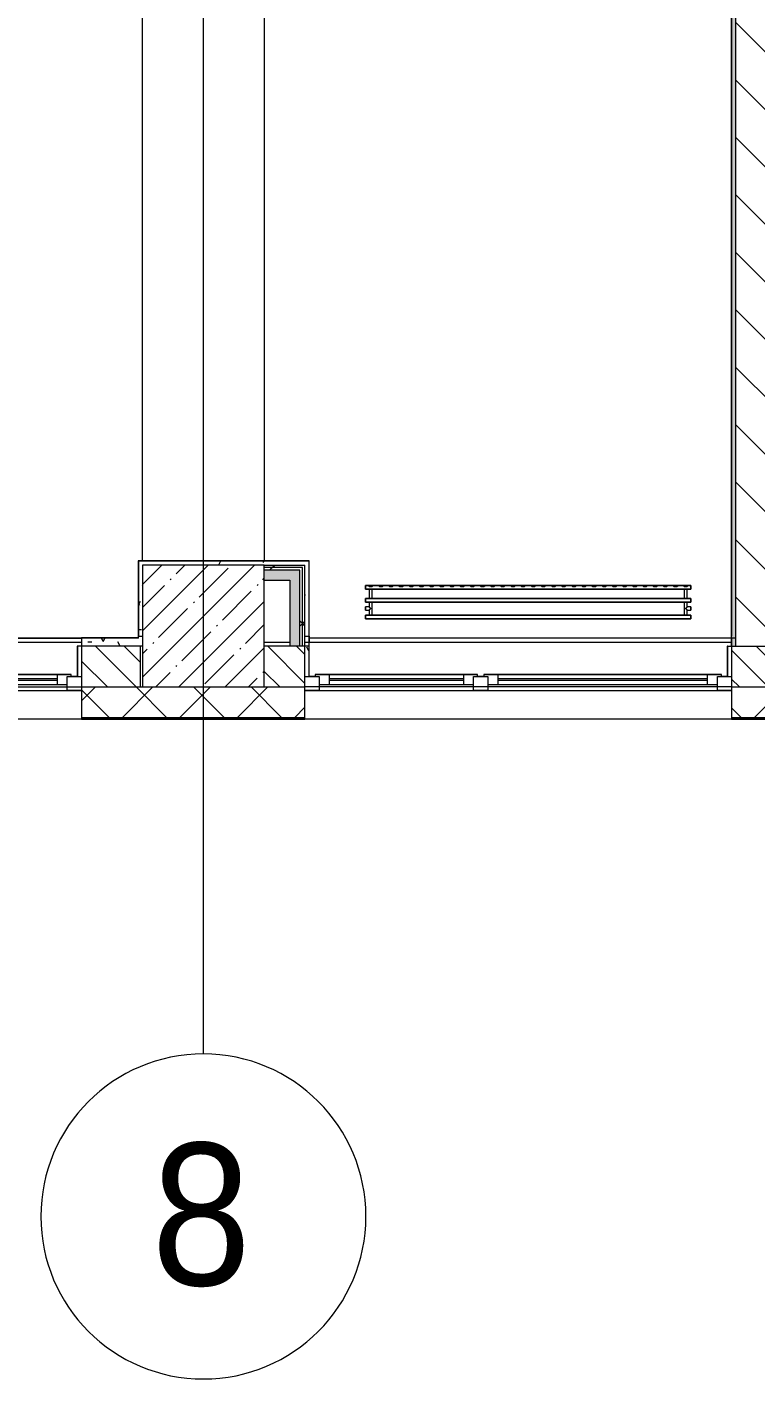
# Model space of a CAD drawing. Header units: millimetres. Extents: x -1113 to 415037, y -3642 to 354837.
# Drawn here: x 170114 to 173702, y -3506 to 3148 of the extents above; entities that cross this region are included whole.
import ezdxf

# ---------------------------------------------------------------- set-up
doc = ezdxf.new("R2010")
doc.units = ezdxf.units.MM
for name, color, linetype, lineweight in [('A-FLOR', 7, 'Continuous', 9), ('A-GLAZ', 7, 'Continuous', 9), ('A-GLAZ-1', 7, 'Continuous', 5), ('A-WALL', 7, 'Continuous', 5), ('I-WALL', 7, 'Continuous', 5), ('S-COLS', 7, 'Continuous', 9), ('S-COLS-1', 7, 'Continuous', 5), ('Оси', 7, 'Continuous', 9), ('Оси-1', 7, 'Continuous', 20)]:
    doc.layers.add(name, color=color, linetype=linetype, lineweight=lineweight)
for name, color, linetype, lineweight, true_color in [('A-WALL-1', 9, 'Continuous', 5, 0x808080), ('A-WALL-FNSH-1', 9, 'Continuous', 5, 0x808080), ('M-EQPM-1', 7, 'Continuous', 9, 0xb2b2b2)]:
    doc.layers.add(name, color=color, linetype=linetype, lineweight=lineweight, true_color=true_color)
doc.styles.add('Arial', font='arial.ttf', dxfattribs={"width": 0.9, "height": 700})
pattern_1 = [(135, (148772.12, -1e-08), (-70.71068, -70.71068), [])]
pattern_2 = [(0, (148772.123, -1e-08), (243.84, 60.96), [20.117, -162.763, 20.117, -162.763, -975.36]), (0, (148772.123, -1e-08), (243.84, 60.96), [-365.76, 20.117, -345.643, 20.117, -162.763, -426.72]), (0, (148772.123, -1e-08), (243.84, 60.96), [-914.4, 20.117, -101.803, 20.117, -284.683]), (120, (148863.563, 30.48), (-174.71291, 180.69163), [20.117, -162.763, 20.117, -162.763, -975.36]), (120, (148863.563, 30.48), (-174.71291, 180.69163), [-365.76, 20.117, -345.643, 20.117, -162.763, -426.72]), (120, (148863.563, 30.48), (-174.71291, 180.69163), [-914.4, 20.117, -101.803, 20.117, -284.683]), (240, (148894.043, 152.4), (-69.12709, -241.65163), [20.117, -162.763, 20.117, -162.763, -975.36]), (240, (148894.043, 152.4), (-69.12709, -241.65163), [-365.76, 20.117, -345.643, 20.117, -162.763, -426.72]), (240, (148894.043, 152.4), (-69.12709, -241.65163), [-914.4, 20.117, -101.803, 20.117, -284.683])]
pattern_3 = [(45, (148772.12, -1e-08), (-212.132, 212.132), []), (135, (148772.12, -1e-08), (-212.132, -212.132), [])]

# ---------------------------------------------------------------- blocks, each defined once
blk = doc.blocks.new('120_Окно_СКБ_2Ст - 120_Окно_СКБ_2Ст 2800х2500_створка_-22445922-Объем проектирования 2 этажа')
at = {"layer": 'A-GLAZ'}
for p, q in [((-1400, -127), (-1400, -57)), ((-1400, -57), (-1330, -57)), ((-1330, -57), (-1330, -127)), ((500, -127), (500, -57)), ((500, -57), (570, -57)), ((570, -57), (570, -127)), ((1330, -127), (1330, -57)), ((1330, -57), (1400, -57)), ((1400, -57), (1400, -127)), ((-1330, -127), (-1400, -127)), ((-1330, -127), (-1350, -127)), ((-1350, -127), (-1350, -137)), ((500, -87), (-1330, -87)), ((-1330, -87), (-1330, -127)), ((-1280, -137), (-1280, -87)), ((450, -137), (450, -87)), ((500, -127), (500, -87)), ((570, -127), (500, -127)), ((520, -127), (500, -127)), ((520, -137), (520, -127)), ((570, -127), (550, -127)), ((550, -127), (550, -137)), ((1330, -87), (570, -87)), ((570, -87), (570, -127)), ((620, -137), (620, -87)), ((1280, -137), (1280, -87)), ((1330, -127), (1330, -87)), ((1400, -127), (1330, -127)), ((1350, -127), (1330, -127)), ((1350, -137), (1350, -127)), ((-1350, -137), (520, -137)), ((520, -137), (-1350, -137)), ((550, -137), (1350, -137)), ((1350, -137), (550, -137))]:
    blk.add_line(p, q, dxfattribs=at)
at = {"layer": 'A-GLAZ-1'}
for p, q in [((1400, -57), (-1400, -57)), ((-1380, -127), (-1350, -127)), ((-1280, -107), (450, -107)), ((450, -117), (-1280, -117)), ((520, -127), (550, -127)), ((620, -107), (1280, -107)), ((1280, -117), (620, -117)), ((1350, -127), (1380, -127))]:
    blk.add_line(p, q, dxfattribs=at)
blk = doc.blocks.new('120_Окно_СКБ_2Ст - 120_Окно_СКБ_2Ст 2100х2400 _мал створка справа_-22446225-Объем проектирования 2 этажа')
at = {"layer": 'A-GLAZ'}
for p, q in [((-1050, -127), (-1050, -57)), ((-1050, -57), (-980, -57)), ((-980, -57), (-980, -127)), ((150, -127), (150, -57)), ((150, -57), (220, -57)), ((220, -57), (220, -127)), ((980, -127), (980, -57)), ((980, -57), (1050, -57)), ((1050, -57), (1050, -127)), ((-980, -127), (-1050, -127)), ((-980, -127), (-1000, -127)), ((-1000, -127), (-1000, -137)), ((150, -87), (-980, -87)), ((-980, -87), (-980, -127)), ((-930, -137), (-930, -87)), ((100, -137), (100, -87)), ((150, -127), (150, -87)), ((220, -127), (150, -127)), ((170, -127), (150, -127)), ((170, -137), (170, -127)), ((220, -127), (200, -127)), ((200, -127), (200, -137)), ((980, -87), (220, -87)), ((220, -87), (220, -127)), ((270, -137), (270, -87)), ((930, -137), (930, -87)), ((980, -127), (980, -87)), ((1050, -127), (980, -127)), ((1000, -127), (980, -127)), ((1000, -137), (1000, -127)), ((-1000, -137), (170, -137)), ((170, -137), (-1000, -137)), ((200, -137), (1000, -137)), ((1000, -137), (200, -137))]:
    blk.add_line(p, q, dxfattribs=at)
at = {"layer": 'A-GLAZ-1'}
for p, q in [((1050, -57), (-1050, -57)), ((-1030, -127), (-1000, -127)), ((-930, -107), (100, -107)), ((100, -117), (-930, -117)), ((170, -127), (200, -127)), ((270, -107), (930, -107)), ((930, -117), (270, -117)), ((1000, -127), (1030, -127))]:
    blk.add_line(p, q, dxfattribs=at)
blk = doc.blocks.new('BSC_Колонна _Прямоугольная - 600х600-V409-Объем проектирования 2 этажа')
at = {"layer": 'S-COLS-1'}
h = blk.add_hatch(dxfattribs=at)
h.set_pattern_fill('FP_156', color=256, style=0, pattern_type=2)
h.set_pattern_definition([(45, (-22210, -200), (-114.0493, 114.0493), []), (45, (-22095.95, -200), (-114.0493, 114.0493), [201.613, -40.323, 6.706, -33.617])])
h.paths.add_polyline_path([(300, -300), (300, 300), (-300, 300), (-300, -300)])
for p, q in [((300, 300), (-300, 300)), ((-300, 300), (-300, -300)), ((300, -300), (300, 300)), ((-300, -300), (300, -300))]:
    blk.add_line(p, q, dxfattribs=at)
blk = doc.blocks.new('radiator_prado_classic_z_tip_30_po exemplyaru - Classic Z Тип 30-500-V448-Объем проектирования 2 этажа')
at = {"layer": 'M-EQPM-1'}
for p, q in [((0, -64), (0, -82)), ((0, -64), (1600, -64)), ((1600, -64), (0, -64)), ((0, -82), (0, -64)), ((1600, -82), (1600, -64)), ((1600, -64), (1600, -82)), ((0, -82), (1600, -82)), ((18.5, -82), (0, -82)), ((17.5, -106.5), (0, -106.5)), ((17.5, -106.5), (0, -106.5)), ((0, -121.5), (0, -106.5)), ((0, -106.5), (0, -107.5)), ((0, -107.5), (0, -120.5)), ((0, -107.5), (0, -108.7)), ((0, -108.7), (0, -107.5)), ((0, -107.5), (0, -107.5)), ((0, -108.7), (0, -110.3)), ((0, -110.3), (0, -108.7)), ((0, -110.3), (0, -114)), ((0, -112.1), (0, -110.3)), ((0, -114), (0, -112.1)), ((0, -114), (0, -117.8)), ((0, -115.9), (0, -114)), ((0, -117.8), (0, -115.9)), ((0, -117.8), (0, -119.3)), ((0, -120.5), (0, -117.8)), ((0, -119.3), (0, -120.5)), ((0, -120.5), (0, -121.5)), ((0, -120.5), (0, -120.5)), ((0, -121.5), (17.5, -121.5)), ((0, -121.5), (17.5, -121.5)), ((17.5, -82), (17.5, -106.5)), ((17.5, -82), (17.5, -106.5)), ((17.5, -82), (18.5, -82)), ((18.5, -82), (17.5, -82)), ((17.5, -82), (18.5, -82)), ((23.1, -82), (17.5, -82)), ((17.5, -121.5), (17.5, -146)), ((17.5, -121.5), (17.5, -146)), ((18.5, -82), (32.2, -82)), ((32.2, -82), (18.5, -82)), ((18.5, -82), (32.2, -82)), ((26.9, -82), (23.1, -82)), ((28.8, -82), (26.9, -82)), ((30.3, -82), (28.8, -82)), ((32.2, -82), (30.3, -82)), ((32.2, -82), (32.5, -82)), ((32.5, -82), (32.2, -82)), ((32.2, -82), (32.5, -82)), ((32.5, -82), (32.2, -82)), ((1567.8, -82), (32.2, -82)), ((32.5, -146), (32.5, -82)), ((32.5, -146), (32.5, -82)), ((1567.5, -82), (1567.5, -146)), ((1567.5, -82), (1567.5, -146)), ((1567.5, -82), (1567.8, -82)), ((1567.8, -82), (1567.5, -82)), ((1567.5, -82), (1567.8, -82)), ((1567.8, -82), (1567.5, -82)), ((1567.8, -82), (1581.5, -82)), ((1582.5, -82), (1567.8, -82)), ((1567.8, -82), (1581.5, -82)), ((1581.5, -82), (1567.8, -82)), ((1581.5, -82), (1582.5, -82)), ((1581.5, -82), (1582.2, -82)), ((1582.2, -82), (1581.5, -82)), ((1600, -82), (1581.5, -82)), ((1582.2, -82), (1582.5, -82)), ((1582.5, -82), (1582.2, -82)), ((1582.5, -106.5), (1582.5, -82)), ((1582.5, -106.5), (1582.5, -82)), ((1600, -106.5), (1582.5, -106.5)), ((1600, -106.5), (1582.5, -106.5)), ((1582.5, -146), (1582.5, -121.5)), ((1582.5, -121.5), (1600, -121.5)), ((1582.5, -146), (1582.5, -121.5)), ((1582.5, -121.5), (1600, -121.5)), ((1600, -107.5), (1600, -106.5)), ((1600, -106.5), (1600, -121.5)), ((1600, -107.5), (1600, -106.5)), ((1600, -106.5), (1600, -107.5)), ((1600, -120.5), (1600, -107.5)), ((1600, -120.5), (1600, -107.5)), ((1600, -107.5), (1600, -108.7)), ((1600, -108.7), (1600, -110.3)), ((1600, -110.3), (1600, -112.1)), ((1600, -112.1), (1600, -114)), ((1600, -114), (1600, -115.9)), ((1600, -115.9), (1600, -117.8)), ((1600, -117.8), (1600, -119.3)), ((1600, -119.3), (1600, -120.5)), ((1600, -121.5), (1600, -120.5)), ((1600, -121.5), (1600, -120.5)), ((1600, -120.5), (1600, -121.5)), ((0, -146), (0, -164)), ((1600, -146), (0, -146)), ((0, -146), (18.5, -146)), ((0, -164), (0, -146)), ((0, -164), (1600, -164)), ((17.8, -164), (0, -164)), ((18.5, -146), (17.5, -146)), ((17.5, -146), (17.8, -146)), ((18.5, -146), (17.5, -146)), ((17.5, -146), (18.5, -146)), ((17.5, -164), (17.5, -210)), ((17.5, -164), (17.5, -210)), ((17.5, -164), (17.8, -164)), ((17.8, -164), (17.5, -164)), ((17.5, -164), (17.8, -164)), ((26.9, -164), (17.5, -164)), ((17.8, -146), (18.5, -146)), ((17.8, -164), (32.2, -164)), ((32.2, -164), (17.8, -164)), ((17.8, -164), (32.2, -164)), ((32.2, -146), (18.5, -146)), ((18.5, -146), (32.2, -146)), ((32.2, -146), (18.5, -146)), ((18.5, -146), (32.5, -146)), ((32.5, -164), (26.9, -164)), ((32.5, -146), (32.2, -146)), ((32.2, -146), (32.5, -146)), ((32.5, -146), (32.2, -146)), ((32.2, -146), (1567.8, -146)), ((32.2, -164), (32.5, -164)), ((32.5, -164), (32.2, -164)), ((32.2, -164), (32.5, -164)), ((1567.8, -164), (32.2, -164)), ((32.5, -210), (32.5, -164)), ((32.5, -210), (32.5, -164)), ((1567.8, -146), (1567.5, -146)), ((1567.5, -146), (1580.3, -146)), ((1567.8, -146), (1567.5, -146)), ((1567.5, -146), (1567.8, -146)), ((1567.5, -164), (1567.5, -210)), ((1567.5, -164), (1567.5, -210)), ((1567.5, -164), (1567.8, -164)), ((1567.8, -164), (1567.5, -164)), ((1567.5, -164), (1567.8, -164)), ((1567.8, -164), (1567.5, -164)), ((1581.5, -146), (1567.8, -146)), ((1581.5, -146), (1567.8, -146)), ((1567.8, -146), (1581.5, -146)), ((1567.8, -164), (1582.2, -164)), ((1582.2, -164), (1567.8, -164)), ((1567.8, -164), (1582.2, -164)), ((1582.2, -164), (1567.8, -164)), ((1580.3, -146), (1582.5, -146)), ((1582.5, -146), (1581.5, -146)), ((1582.5, -146), (1581.5, -146)), ((1581.5, -146), (1582.2, -146)), ((1581.5, -146), (1600, -146)), ((1582.2, -146), (1582.5, -146)), ((1582.2, -164), (1582.5, -164)), ((1582.5, -164), (1582.2, -164)), ((1582.2, -164), (1582.5, -164)), ((1582.5, -164), (1582.2, -164)), ((1600, -164), (1582.2, -164)), ((1582.5, -210), (1582.5, -164)), ((1582.5, -210), (1582.5, -164)), ((1600, -164), (1600, -146)), ((1600, -146), (1600, -164)), ((1600, -210), (0, -210)), ((0, -210), (0, -228)), ((0, -228), (0, -210)), ((0, -210), (17.8, -210)), ((0, -228), (1600, -228)), ((12.5, -228), (0, -228)), ((17.5, -223), (12.5, -228)), ((17.5, -223), (12.5, -228)), ((37.5, -228), (12.5, -228)), ((37.5, -228), (12.5, -228)), ((12.5, -228), (37.5, -228)), ((17.8, -210), (17.5, -210)), ((17.5, -210), (17.8, -210)), ((28.8, -210), (17.5, -210)), ((17.5, -210), (17.8, -210)), ((17.5, -223), (32.5, -223)), ((32.5, -223), (17.5, -223)), ((32.2, -210), (17.8, -210)), ((17.8, -210), (18.5, -210)), ((17.8, -210), (32.2, -210)), ((18.5, -210), (19.7, -210)), ((19.7, -210), (21.2, -210)), ((21.2, -210), (23.1, -210)), ((23.1, -210), (25, -210)), ((25, -210), (26.9, -210)), ((26.9, -210), (32.2, -210)), ((32.5, -210), (28.8, -210)), ((32.5, -210), (32.2, -210)), ((32.2, -210), (32.5, -210)), ((32.2, -210), (32.5, -210)), ((32.2, -210), (1567.8, -210)), ((37.5, -228), (32.5, -223)), ((32.5, -223), (37.5, -228)), ((62.5, -228), (37.5, -228)), ((67.5, -223), (62.5, -228)), ((67.5, -223), (62.5, -228)), ((87.5, -228), (62.5, -228)), ((87.5, -228), (62.5, -228)), ((62.5, -228), (87.5, -228)), ((67.5, -223), (82.5, -223)), ((82.5, -223), (67.5, -223)), ((87.5, -228), (82.5, -223)), ((82.5, -223), (87.5, -228)), ((112.5, -228), (87.5, -228)), ((117.5, -223), (112.5, -228)), ((117.5, -223), (112.5, -228)), ((137.5, -228), (112.5, -228)), ((137.5, -228), (112.5, -228)), ((112.5, -228), (137.5, -228)), ((117.5, -223), (132.5, -223)), ((132.5, -223), (117.5, -223)), ((137.5, -228), (132.5, -223)), ((132.5, -223), (137.5, -228)), ((162.5, -228), (137.5, -228)), ((167.5, -223), (162.5, -228)), ((167.5, -223), (162.5, -228)), ((187.5, -228), (162.5, -228)), ((187.5, -228), (162.5, -228)), ((162.5, -228), (187.5, -228)), ((167.5, -223), (182.5, -223)), ((182.5, -223), (167.5, -223)), ((187.5, -228), (182.5, -223)), ((182.5, -223), (187.5, -228)), ((212.5, -228), (187.5, -228)), ((217.5, -223), (212.5, -228)), ((217.5, -223), (212.5, -228)), ((237.5, -228), (212.5, -228)), ((237.5, -228), (212.5, -228)), ((212.5, -228), (237.5, -228)), ((217.5, -223), (232.5, -223)), ((232.5, -223), (217.5, -223)), ((237.5, -228), (232.5, -223)), ((232.5, -223), (237.5, -228)), ((262.5, -228), (237.5, -228)), ((267.5, -223), (262.5, -228)), ((267.5, -223), (262.5, -228)), ((287.5, -228), (262.5, -228)), ((287.5, -228), (262.5, -228)), ((262.5, -228), (287.5, -228)), ((267.5, -223), (282.5, -223)), ((282.5, -223), (267.5, -223)), ((287.5, -228), (282.5, -223)), ((282.5, -223), (287.5, -228)), ((312.5, -228), (287.5, -228)), ((317.5, -223), (312.5, -228)), ((317.5, -223), (312.5, -228)), ((337.5, -228), (312.5, -228)), ((337.5, -228), (312.5, -228)), ((312.5, -228), (337.5, -228)), ((317.5, -223), (332.5, -223)), ((332.5, -223), (317.5, -223)), ((337.5, -228), (332.5, -223)), ((332.5, -223), (337.5, -228)), ((362.5, -228), (337.5, -228)), ((367.5, -223), (362.5, -228)), ((367.5, -223), (362.5, -228)), ((387.5, -228), (362.5, -228)), ((387.5, -228), (362.5, -228)), ((362.5, -228), (387.5, -228)), ((367.5, -223), (382.5, -223)), ((382.5, -223), (367.5, -223)), ((387.5, -228), (382.5, -223)), ((382.5, -223), (387.5, -228)), ((412.5, -228), (387.5, -228)), ((417.5, -223), (412.5, -228)), ((417.5, -223), (412.5, -228)), ((437.5, -228), (412.5, -228)), ((437.5, -228), (412.5, -228)), ((412.5, -228), (437.5, -228)), ((417.5, -223), (432.5, -223)), ((432.5, -223), (417.5, -223)), ((437.5, -228), (432.5, -223)), ((432.5, -223), (437.5, -228)), ((462.5, -228), (437.5, -228)), ((467.5, -223), (462.5, -228)), ((467.5, -223), (462.5, -228)), ((487.5, -228), (462.5, -228)), ((487.5, -228), (462.5, -228)), ((462.5, -228), (487.5, -228)), ((467.5, -223), (482.5, -223)), ((482.5, -223), (467.5, -223)), ((487.5, -228), (482.5, -223)), ((482.5, -223), (487.5, -228)), ((512.5, -228), (487.5, -228)), ((517.5, -223), (512.5, -228)), ((517.5, -223), (512.5, -228)), ((537.5, -228), (512.5, -228)), ((537.5, -228), (512.5, -228)), ((512.5, -228), (537.5, -228)), ((517.5, -223), (532.5, -223)), ((532.5, -223), (517.5, -223)), ((537.5, -228), (532.5, -223)), ((532.5, -223), (537.5, -228)), ((562.5, -228), (537.5, -228)), ((567.5, -223), (562.5, -228)), ((567.5, -223), (562.5, -228)), ((587.5, -228), (562.5, -228)), ((587.5, -228), (562.5, -228)), ((562.5, -228), (587.5, -228)), ((567.5, -223), (582.5, -223)), ((582.5, -223), (567.5, -223)), ((587.5, -228), (582.5, -223)), ((582.5, -223), (587.5, -228)), ((612.5, -228), (587.5, -228)), ((617.5, -223), (612.5, -228)), ((617.5, -223), (612.5, -228)), ((637.5, -228), (612.5, -228)), ((637.5, -228), (612.5, -228)), ((612.5, -228), (637.5, -228)), ((617.5, -223), (632.5, -223)), ((632.5, -223), (617.5, -223)), ((637.5, -228), (632.5, -223)), ((632.5, -223), (637.5, -228)), ((662.5, -228), (637.5, -228)), ((667.5, -223), (662.5, -228)), ((667.5, -223), (662.5, -228)), ((687.5, -228), (662.5, -228)), ((687.5, -228), (662.5, -228)), ((662.5, -228), (687.5, -228)), ((667.5, -223), (682.5, -223)), ((682.5, -223), (667.5, -223)), ((687.5, -228), (682.5, -223)), ((682.5, -223), (687.5, -228)), ((712.5, -228), (687.5, -228)), ((717.5, -223), (712.5, -228)), ((717.5, -223), (712.5, -228)), ((737.5, -228), (712.5, -228)), ((737.5, -228), (712.5, -228)), ((712.5, -228), (737.5, -228)), ((717.5, -223), (732.5, -223)), ((732.5, -223), (717.5, -223)), ((737.5, -228), (732.5, -223)), ((732.5, -223), (737.5, -228)), ((762.5, -228), (737.5, -228)), ((767.5, -223), (762.5, -228)), ((767.5, -223), (762.5, -228)), ((787.5, -228), (762.5, -228)), ((787.5, -228), (762.5, -228)), ((762.5, -228), (787.5, -228)), ((767.5, -223), (782.5, -223)), ((782.5, -223), (767.5, -223)), ((787.5, -228), (782.5, -223)), ((782.5, -223), (787.5, -228)), ((812.5, -228), (787.5, -228)), ((817.5, -223), (812.5, -228)), ((817.5, -223), (812.5, -228)), ((837.5, -228), (812.5, -228)), ((837.5, -228), (812.5, -228)), ((812.5, -228), (837.5, -228)), ((817.5, -223), (832.5, -223)), ((832.5, -223), (817.5, -223)), ((837.5, -228), (832.5, -223)), ((832.5, -223), (837.5, -228)), ((862.5, -228), (837.5, -228)), ((867.5, -223), (862.5, -228)), ((867.5, -223), (862.5, -228)), ((887.5, -228), (862.5, -228)), ((887.5, -228), (862.5, -228)), ((862.5, -228), (887.5, -228)), ((867.5, -223), (882.5, -223)), ((882.5, -223), (867.5, -223)), ((887.5, -228), (882.5, -223)), ((882.5, -223), (887.5, -228)), ((912.5, -228), (887.5, -228)), ((917.5, -223), (912.5, -228)), ((917.5, -223), (912.5, -228)), ((937.5, -228), (912.5, -228)), ((937.5, -228), (912.5, -228)), ((912.5, -228), (937.5, -228)), ((917.5, -223), (932.5, -223)), ((932.5, -223), (917.5, -223)), ((937.5, -228), (932.5, -223)), ((932.5, -223), (937.5, -228)), ((962.5, -228), (937.5, -228)), ((967.5, -223), (962.5, -228)), ((967.5, -223), (962.5, -228)), ((987.5, -228), (962.5, -228)), ((987.5, -228), (962.5, -228)), ((962.5, -228), (987.5, -228)), ((967.5, -223), (982.5, -223)), ((982.5, -223), (967.5, -223)), ((987.5, -228), (982.5, -223)), ((982.5, -223), (987.5, -228)), ((1012.5, -228), (987.5, -228)), ((1017.5, -223), (1012.5, -228)), ((1017.5, -223), (1012.5, -228)), ((1037.5, -228), (1012.5, -228)), ((1037.5, -228), (1012.5, -228)), ((1012.5, -228), (1037.5, -228)), ((1017.5, -223), (1032.5, -223)), ((1032.5, -223), (1017.5, -223)), ((1037.5, -228), (1032.5, -223)), ((1032.5, -223), (1037.5, -228)), ((1062.5, -228), (1037.5, -228)), ((1067.5, -223), (1062.5, -228)), ((1067.5, -223), (1062.5, -228)), ((1087.5, -228), (1062.5, -228)), ((1087.5, -228), (1062.5, -228)), ((1062.5, -228), (1087.5, -228)), ((1067.5, -223), (1082.5, -223)), ((1082.5, -223), (1067.5, -223)), ((1087.5, -228), (1082.5, -223)), ((1082.5, -223), (1087.5, -228)), ((1112.5, -228), (1087.5, -228)), ((1117.5, -223), (1112.5, -228)), ((1117.5, -223), (1112.5, -228)), ((1137.5, -228), (1112.5, -228)), ((1137.5, -228), (1112.5, -228)), ((1112.5, -228), (1137.5, -228)), ((1117.5, -223), (1132.5, -223)), ((1132.5, -223), (1117.5, -223)), ((1137.5, -228), (1132.5, -223)), ((1132.5, -223), (1137.5, -228)), ((1162.5, -228), (1137.5, -228)), ((1167.5, -223), (1162.5, -228)), ((1167.5, -223), (1162.5, -228)), ((1187.5, -228), (1162.5, -228)), ((1187.5, -228), (1162.5, -228)), ((1162.5, -228), (1187.5, -228)), ((1167.5, -223), (1182.5, -223)), ((1182.5, -223), (1167.5, -223)), ((1187.5, -228), (1182.5, -223)), ((1182.5, -223), (1187.5, -228)), ((1212.5, -228), (1187.5, -228)), ((1217.5, -223), (1212.5, -228)), ((1217.5, -223), (1212.5, -228)), ((1237.5, -228), (1212.5, -228)), ((1237.5, -228), (1212.5, -228)), ((1212.5, -228), (1237.5, -228)), ((1217.5, -223), (1232.5, -223)), ((1232.5, -223), (1217.5, -223)), ((1237.5, -228), (1232.5, -223)), ((1232.5, -223), (1237.5, -228)), ((1262.5, -228), (1237.5, -228)), ((1267.5, -223), (1262.5, -228)), ((1267.5, -223), (1262.5, -228)), ((1287.5, -228), (1262.5, -228)), ((1287.5, -228), (1262.5, -228)), ((1262.5, -228), (1287.5, -228)), ((1267.5, -223), (1282.5, -223)), ((1282.5, -223), (1267.5, -223)), ((1287.5, -228), (1282.5, -223)), ((1282.5, -223), (1287.5, -228)), ((1312.5, -228), (1287.5, -228)), ((1317.5, -223), (1312.5, -228)), ((1317.5, -223), (1312.5, -228)), ((1337.5, -228), (1312.5, -228)), ((1337.5, -228), (1312.5, -228)), ((1312.5, -228), (1337.5, -228)), ((1317.5, -223), (1332.5, -223)), ((1332.5, -223), (1317.5, -223)), ((1337.5, -228), (1332.5, -223)), ((1332.5, -223), (1337.5, -228)), ((1362.5, -228), (1337.5, -228)), ((1367.5, -223), (1362.5, -228)), ((1367.5, -223), (1362.5, -228)), ((1387.5, -228), (1362.5, -228)), ((1387.5, -228), (1362.5, -228)), ((1362.5, -228), (1387.5, -228)), ((1367.5, -223), (1382.5, -223)), ((1382.5, -223), (1367.5, -223)), ((1387.5, -228), (1382.5, -223)), ((1382.5, -223), (1387.5, -228)), ((1412.5, -228), (1387.5, -228)), ((1417.5, -223), (1412.5, -228)), ((1417.5, -223), (1412.5, -228)), ((1437.5, -228), (1412.5, -228)), ((1437.5, -228), (1412.5, -228)), ((1412.5, -228), (1437.5, -228)), ((1417.5, -223), (1432.5, -223)), ((1432.5, -223), (1417.5, -223)), ((1437.5, -228), (1432.5, -223)), ((1432.5, -223), (1437.5, -228)), ((1462.5, -228), (1437.5, -228)), ((1467.5, -223), (1462.5, -228)), ((1467.5, -223), (1462.5, -228)), ((1487.5, -228), (1462.5, -228)), ((1487.5, -228), (1462.5, -228)), ((1462.5, -228), (1487.5, -228)), ((1467.5, -223), (1482.5, -223)), ((1482.5, -223), (1467.5, -223)), ((1487.5, -228), (1482.5, -223)), ((1482.5, -223), (1487.5, -228)), ((1512.5, -228), (1487.5, -228)), ((1517.5, -223), (1512.5, -228)), ((1517.5, -223), (1512.5, -228)), ((1537.5, -228), (1512.5, -228)), ((1537.5, -228), (1512.5, -228)), ((1512.5, -228), (1537.5, -228)), ((1517.5, -223), (1532.5, -223)), ((1532.5, -223), (1517.5, -223)), ((1537.5, -228), (1532.5, -223)), ((1532.5, -223), (1537.5, -228)), ((1562.5, -228), (1537.5, -228)), ((1567.5, -223), (1562.5, -228)), ((1567.5, -223), (1562.5, -228)), ((1587.5, -228), (1562.5, -228)), ((1587.5, -228), (1562.5, -228)), ((1562.5, -228), (1587.5, -228)), ((1569.7, -210), (1567.5, -210)), ((1567.5, -210), (1567.8, -210)), ((1567.8, -210), (1567.5, -210)), ((1567.5, -210), (1567.8, -210)), ((1567.5, -223), (1582.5, -223)), ((1582.5, -223), (1567.5, -223)), ((1567.8, -210), (1582.2, -210)), ((1582.2, -210), (1567.8, -210)), ((1567.8, -210), (1582.2, -210)), ((1573.1, -210), (1569.7, -210)), ((1575, -210), (1573.1, -210)), ((1576.9, -210), (1575, -210)), ((1580.3, -210), (1576.9, -210)), ((1582.5, -210), (1580.3, -210)), ((1582.2, -210), (1582.5, -210)), ((1582.5, -210), (1582.2, -210)), ((1582.2, -210), (1582.5, -210)), ((1582.2, -210), (1600, -210)), ((1587.5, -228), (1582.5, -223)), ((1582.5, -223), (1587.5, -228)), ((1600, -228), (1587.5, -228)), ((1600, -228), (1600, -210)), ((1600, -210), (1600, -228))]:
    blk.add_line(p, q, dxfattribs=at)
for points, knots in [([(18.5, -107.5), (18.4, -107.4), (18.3, -107.3), (18.1, -107.1), (17.9, -106.9), (17.8, -106.8), (17.7, -106.7), (17.5, -106.5), (17.5, -106.5), (17.5, -106.5)], [0.7142857, 0.7142857, 0.7142857, 0.7142857, 0.75, 0.7857143, 0.8214286, 0.8571429, 0.8928571, 0.9285714, 1, 1, 1, 1]), ([(17.5, -106.5), (17.5, -106.5), (17.5, -106.5), (17.7, -106.7), (17.8, -106.8), (17.9, -106.9), (18.1, -107.1), (18.3, -107.3), (18.4, -107.4), (18.5, -107.5)], [0, 0, 0, 0, 0.0714286, 0.1071429, 0.1428571, 0.1785714, 0.2142857, 0.25, 0.2857143, 0.2857143, 0.2857143, 0.2857143]), ([(17.5, -106.5), (17.5, -106.5), (17.5, -106.5), (17.7, -106.7), (17.8, -106.8), (17.9, -106.9), (18.1, -107.1), (18.3, -107.3), (18.4, -107.4), (18.5, -107.5)], [0, 0, 0, 0, 0.0714286, 0.1071429, 0.1428571, 0.1785714, 0.2142857, 0.25, 0.2857143, 0.2857143, 0.2857143, 0.2857143]), ([(25, -114), (24.5, -113.5), (23.6, -112.6), (22.4, -111.4), (21.6, -110.6), (21.1, -110.1), (20.8, -109.8), (20.5, -109.5), (20.2, -109.2), (19.8, -108.9), (19.6, -108.6), (19.3, -108.3), (19, -108), (18.7, -107.7), (18.5, -107.5), (18.3, -107.3), (18.1, -107.1), (17.9, -106.9), (17.8, -106.8), (17.7, -106.7), (17.5, -106.5), (17.5, -106.5), (17.5, -106.5)], [0, 0, 0, 0, 0.142857, 0.285714, 0.357143, 0.392857, 0.428571, 0.464286, 0.5, 0.535714, 0.571429, 0.607143, 0.642857, 0.678571, 0.714286, 0.75, 0.785714, 0.821429, 0.857143, 0.892857, 0.928571, 1, 1, 1, 1]), ([(17.5, -121.5), (17.5, -121.5), (17.5, -121.5), (17.7, -121.3), (17.8, -121.2), (17.9, -121.1), (18.1, -120.9), (18.3, -120.7), (18.5, -120.5), (18.7, -120.3), (19, -120), (19.3, -119.7), (19.6, -119.4), (19.8, -119.1), (20.3, -118.7), (20.7, -118.3), (21.1, -117.9), (21.6, -117.4), (22.4, -116.6), (23.6, -115.4), (24.5, -114.5), (25, -114)], [0, 0, 0, 0, 0.071429, 0.107143, 0.142857, 0.178571, 0.214286, 0.25, 0.285714, 0.321429, 0.357143, 0.392857, 0.428571, 0.464286, 0.5, 0.571429, 0.607143, 0.642857, 0.714286, 0.857143, 1, 1, 1, 1]), ([(17.5, -121.5), (17.5, -121.5), (17.5, -121.5), (17.7, -121.3), (17.8, -121.2), (17.9, -121.1), (18.1, -120.9), (18.3, -120.7), (18.4, -120.6), (18.5, -120.5)], [0, 0, 0, 0, 0.0714286, 0.1071429, 0.1428571, 0.1785714, 0.2142857, 0.25, 0.2857143, 0.2857143, 0.2857143, 0.2857143]), ([(18.5, -120.5), (18.4, -120.6), (18.3, -120.7), (18.1, -120.9), (17.9, -121.1), (17.8, -121.2), (17.7, -121.3), (17.5, -121.5), (17.5, -121.5), (17.5, -121.5)], [0.7142857, 0.7142857, 0.7142857, 0.7142857, 0.75, 0.7857143, 0.8214286, 0.8571429, 0.8928571, 0.9285714, 1, 1, 1, 1]), ([(18.5, -120.5), (18.4, -120.6), (18.3, -120.7), (18.1, -120.9), (17.9, -121.1), (17.8, -121.2), (17.7, -121.3), (17.5, -121.5), (17.5, -121.5), (17.5, -121.5)], [0.7142857, 0.7142857, 0.7142857, 0.7142857, 0.75, 0.7857143, 0.8214286, 0.8571429, 0.8928571, 0.9285714, 1, 1, 1, 1]), ([(22.1, -111.1), (21.9, -110.9), (21.6, -110.6), (21.1, -110.1), (20.8, -109.8), (20.5, -109.5), (20.2, -109.2), (19.9, -108.8), (19.7, -108.7), (19.6, -108.6)], [0.2857143, 0.2857143, 0.2857143, 0.2857143, 0.3571429, 0.3928571, 0.4285714, 0.4642857, 0.5, 0.5357143, 0.5714286, 0.5714286, 0.5714286, 0.5714286]), ([(19.6, -108.6), (19.7, -108.7), (19.9, -108.8), (20.3, -109.3), (20.7, -109.7), (21.1, -110.1), (21.6, -110.6), (21.9, -110.9), (22.1, -111.1)], [0.4285714, 0.4285714, 0.4285714, 0.4285714, 0.4642857, 0.5, 0.5714286, 0.6071429, 0.6428571, 0.7142857, 0.7142857, 0.7142857, 0.7142857]), ([(19.6, -108.6), (19.7, -108.7), (19.8, -108.9), (20.3, -109.3), (20.7, -109.7), (21.1, -110.1), (21.6, -110.6), (21.9, -110.9), (22.1, -111.1)], [0.4285714, 0.4285714, 0.4285714, 0.4285714, 0.4642857, 0.5, 0.5714286, 0.6071429, 0.6428571, 0.7142857, 0.7142857, 0.7142857, 0.7142857]), ([(19.6, -119.4), (19.7, -119.3), (19.9, -119.2), (20.3, -118.7), (20.7, -118.3), (21.1, -117.9), (21.6, -117.4), (21.9, -117.1), (22.1, -116.9)], [0.4285714, 0.4285714, 0.4285714, 0.4285714, 0.4642857, 0.5, 0.5714286, 0.6071429, 0.6428571, 0.7142857, 0.7142857, 0.7142857, 0.7142857]), ([(22.1, -116.9), (21.9, -117.1), (21.6, -117.4), (21.1, -117.9), (20.8, -118.2), (20.5, -118.5), (20.2, -118.8), (19.9, -119.2), (19.7, -119.3), (19.6, -119.4)], [0.2857143, 0.2857143, 0.2857143, 0.2857143, 0.3571429, 0.3928571, 0.4285714, 0.4642857, 0.5, 0.5357143, 0.5714286, 0.5714286, 0.5714286, 0.5714286]), ([(22.1, -116.9), (21.9, -117.1), (21.6, -117.4), (21.1, -117.9), (20.8, -118.2), (20.5, -118.5), (20.2, -118.8), (19.8, -119.1), (19.7, -119.3), (19.6, -119.4)], [0.2857143, 0.2857143, 0.2857143, 0.2857143, 0.3571429, 0.3928571, 0.4285714, 0.4642857, 0.5, 0.5357143, 0.5714286, 0.5714286, 0.5714286, 0.5714286]), ([(1575, -114), (1575.5, -113.5), (1576.4, -112.6), (1577.6, -111.4), (1578.4, -110.6), (1578.9, -110.1), (1579.2, -109.8), (1579.5, -109.5), (1579.8, -109.2), (1580.1, -108.8), (1580.4, -108.6), (1580.7, -108.3), (1581, -108), (1581.3, -107.7), (1581.5, -107.5), (1581.7, -107.3), (1581.9, -107.1), (1582.1, -106.9), (1582.2, -106.8), (1582.3, -106.7), (1582.5, -106.5), (1582.5, -106.5), (1582.5, -106.5)], [0, 0, 0, 0, 0.142857, 0.285714, 0.357143, 0.392857, 0.428571, 0.464286, 0.5, 0.535714, 0.571429, 0.607143, 0.642857, 0.678571, 0.714286, 0.75, 0.785714, 0.821429, 0.857143, 0.892857, 0.928571, 1, 1, 1, 1]), ([(1582.5, -121.5), (1582.5, -121.5), (1582.5, -121.5), (1582.3, -121.3), (1582.2, -121.2), (1582.1, -121.1), (1581.9, -120.9), (1581.7, -120.7), (1581.5, -120.5), (1581.3, -120.3), (1581, -120), (1580.7, -119.7), (1580.4, -119.4), (1580.1, -119.2), (1579.7, -118.7), (1579.3, -118.3), (1578.9, -117.9), (1578.4, -117.4), (1577.6, -116.6), (1576.4, -115.4), (1575.5, -114.5), (1575, -114)], [0, 0, 0, 0, 0.071429, 0.107143, 0.142857, 0.178571, 0.214286, 0.25, 0.285714, 0.321429, 0.357143, 0.392857, 0.428571, 0.464286, 0.5, 0.571429, 0.607143, 0.642857, 0.714286, 0.857143, 1, 1, 1, 1]), ([(1580.4, -108.6), (1580.3, -108.7), (1580.1, -108.8), (1579.7, -109.3), (1579.3, -109.7), (1578.9, -110.1), (1578.4, -110.6), (1578.1, -110.9), (1577.9, -111.1)], [0.4285714, 0.4285714, 0.4285714, 0.4285714, 0.4642857, 0.5, 0.5714286, 0.6071429, 0.6428571, 0.7142857, 0.7142857, 0.7142857, 0.7142857]), ([(1577.9, -111.1), (1578.1, -110.9), (1578.4, -110.6), (1578.9, -110.1), (1579.2, -109.8), (1579.5, -109.5), (1579.8, -109.2), (1580.1, -108.8), (1580.3, -108.7), (1580.4, -108.6)], [0.2857143, 0.2857143, 0.2857143, 0.2857143, 0.3571429, 0.3928571, 0.4285714, 0.4642857, 0.5, 0.5357143, 0.5714286, 0.5714286, 0.5714286, 0.5714286]), ([(1579.2, -109.8), (1579.1, -109.9), (1578.9, -110.1), (1578.4, -110.6), (1578.1, -110.9), (1577.9, -111.1)], [0.5714286, 0.5714286, 0.5714286, 0.5714286, 0.6071429, 0.6428571, 0.7142857, 0.7142857, 0.7142857, 0.7142857]), ([(1577.9, -116.9), (1578.1, -117.1), (1578.4, -117.4), (1578.9, -117.9), (1579.2, -118.2), (1579.5, -118.5), (1579.8, -118.8), (1580.1, -119.2), (1580.3, -119.3), (1580.4, -119.4)], [0.2857143, 0.2857143, 0.2857143, 0.2857143, 0.3571429, 0.3928571, 0.4285714, 0.4642857, 0.5, 0.5357143, 0.5714286, 0.5714286, 0.5714286, 0.5714286]), ([(1577.9, -116.9), (1578.1, -117.1), (1578.4, -117.4), (1578.9, -117.9), (1579.2, -118.2), (1579.5, -118.5), (1579.8, -118.8), (1580.1, -119.2), (1580.3, -119.3), (1580.4, -119.4)], [0.2857143, 0.2857143, 0.2857143, 0.2857143, 0.3571429, 0.3928571, 0.4285714, 0.4642857, 0.5, 0.5357143, 0.5714286, 0.5714286, 0.5714286, 0.5714286]), ([(1580.4, -119.4), (1580.3, -119.3), (1580.1, -119.2), (1579.7, -118.7), (1579.3, -118.3), (1578.9, -117.9), (1578.4, -117.4), (1578.1, -117.1), (1577.9, -116.9)], [0.4285714, 0.4285714, 0.4285714, 0.4285714, 0.4642857, 0.5, 0.5714286, 0.6071429, 0.6428571, 0.7142857, 0.7142857, 0.7142857, 0.7142857]), ([(1580.4, -108.6), (1580.3, -108.7), (1580.1, -108.8), (1579.7, -109.3), (1579.4, -109.6), (1579.2, -109.8)], [0.4285714, 0.4285714, 0.4285714, 0.4285714, 0.4642857, 0.5, 0.5714286, 0.5714286, 0.5714286, 0.5714286]), ([(1582.5, -106.5), (1582.5, -106.5), (1582.5, -106.5), (1582.3, -106.7), (1582.2, -106.8), (1582.1, -106.9), (1581.9, -107.1), (1581.7, -107.3), (1581.6, -107.4), (1581.5, -107.5)], [0, 0, 0, 0, 0.0714286, 0.1071429, 0.1428571, 0.1785714, 0.2142857, 0.25, 0.2857143, 0.2857143, 0.2857143, 0.2857143]), ([(1582.5, -106.5), (1582.5, -106.5), (1582.5, -106.5), (1582.3, -106.7), (1582.2, -106.8), (1582.1, -106.9), (1581.9, -107.1), (1581.7, -107.3), (1581.6, -107.4), (1581.5, -107.5)], [0, 0, 0, 0, 0.0714286, 0.1071429, 0.1428571, 0.1785714, 0.2142857, 0.25, 0.2857143, 0.2857143, 0.2857143, 0.2857143]), ([(1581.5, -107.5), (1581.6, -107.4), (1581.7, -107.3), (1581.9, -107.1), (1582.1, -106.9), (1582.2, -106.8), (1582.3, -106.7), (1582.5, -106.5), (1582.5, -106.5), (1582.5, -106.5)], [0.7142857, 0.7142857, 0.7142857, 0.7142857, 0.75, 0.7857143, 0.8214286, 0.8571429, 0.8928571, 0.9285714, 1, 1, 1, 1]), ([(1581.5, -120.5), (1581.6, -120.6), (1581.7, -120.7), (1581.9, -120.9), (1582.1, -121.1), (1582.2, -121.2), (1582.3, -121.3), (1582.5, -121.5), (1582.5, -121.5), (1582.5, -121.5)], [0.7142857, 0.7142857, 0.7142857, 0.7142857, 0.75, 0.7857143, 0.8214286, 0.8571429, 0.8928571, 0.9285714, 1, 1, 1, 1]), ([(1581.5, -120.5), (1581.6, -120.6), (1581.7, -120.7), (1581.9, -120.9), (1582.1, -121.1), (1582.2, -121.2), (1582.3, -121.3), (1582.5, -121.5), (1582.5, -121.5), (1582.5, -121.5)], [0.7142857, 0.7142857, 0.7142857, 0.7142857, 0.75, 0.7857143, 0.8214286, 0.8571429, 0.8928571, 0.9285714, 1, 1, 1, 1]), ([(1582.5, -121.5), (1582.5, -121.5), (1582.5, -121.5), (1582.3, -121.3), (1582.2, -121.2), (1582.1, -121.1), (1581.9, -120.9), (1581.7, -120.7), (1581.6, -120.6), (1581.5, -120.5)], [0, 0, 0, 0, 0.0714286, 0.1071429, 0.1428571, 0.1785714, 0.2142857, 0.25, 0.2857143, 0.2857143, 0.2857143, 0.2857143])]:
    blk.add_open_spline(points, degree=3, knots=knots, dxfattribs=at)
for points in [[(19.6, -108.6), (19.5, -108.5), (19.3, -108.3), (19, -108), (18.7, -107.7), (18.6, -107.6), (18.5, -107.5)], [(18.5, -107.5), (18.6, -107.6), (18.7, -107.7), (19, -108), (19.3, -108.3), (19.5, -108.5), (19.6, -108.6)], [(18.5, -107.5), (18.6, -107.6), (18.7, -107.7), (19, -108), (19.3, -108.3), (19.5, -108.5), (19.6, -108.6)], [(18.5, -120.5), (18.6, -120.4), (18.7, -120.3), (19, -120), (19.3, -119.7), (19.5, -119.5), (19.6, -119.4)], [(19.6, -119.4), (19.5, -119.5), (19.3, -119.7), (19, -120), (18.7, -120.3), (18.6, -120.4), (18.5, -120.5)], [(19.6, -119.4), (19.5, -119.5), (19.3, -119.7), (19, -120), (18.7, -120.3), (18.6, -120.4), (18.5, -120.5)], [(25, -114), (24.5, -113.5), (23.6, -112.6), (22.6, -111.6), (22.1, -111.1)], [(22.1, -111.1), (22.6, -111.6), (23.6, -112.6), (24.5, -113.5), (25, -114)], [(22.1, -111.1), (22.6, -111.6), (23.6, -112.6), (24.5, -113.5), (25, -114)], [(22.1, -116.9), (22.6, -116.4), (23.6, -115.4), (24.5, -114.5), (25, -114)], [(25, -114), (24.5, -114.5), (23.6, -115.4), (22.6, -116.4), (22.1, -116.9)], [(25, -114), (24.5, -114.5), (23.6, -115.4), (22.6, -116.4), (22.1, -116.9)], [(1577.9, -111.1), (1577.4, -111.6), (1576.4, -112.6), (1575.5, -113.5), (1575, -114)], [(1577.9, -111.1), (1577.4, -111.6), (1576.4, -112.6), (1575.5, -113.5), (1575, -114)], [(1575, -114), (1575.5, -113.5), (1576, -113), (1576.4, -112.6)], [(1575, -114), (1575.5, -114.5), (1576.4, -115.4), (1577.4, -116.4), (1577.9, -116.9)], [(1575, -114), (1575.5, -114.5), (1576.4, -115.4), (1577.4, -116.4), (1577.9, -116.9)], [(1576.4, -115.4), (1576, -115), (1575.5, -114.5), (1575, -114)], [(1576.4, -112.6), (1576.9, -112.1), (1577.4, -111.6), (1577.9, -111.1)], [(1577.9, -116.9), (1577.4, -116.4), (1576.9, -115.9), (1576.4, -115.4)], [(1581.5, -107.5), (1581.4, -107.6), (1581.3, -107.7), (1581, -108), (1580.7, -108.3), (1580.5, -108.5), (1580.4, -108.6)], [(1581.5, -107.5), (1581.4, -107.6), (1581.3, -107.7), (1581, -108), (1580.7, -108.3), (1580.5, -108.5), (1580.4, -108.6)], [(1580.4, -108.6), (1580.5, -108.5), (1580.7, -108.3), (1581, -108), (1581.3, -107.7), (1581.4, -107.6), (1581.5, -107.5)], [(1580.4, -119.4), (1580.5, -119.5), (1580.7, -119.7), (1581, -120), (1581.3, -120.3), (1581.4, -120.4), (1581.5, -120.5)], [(1580.4, -119.4), (1580.5, -119.5), (1580.7, -119.7), (1581, -120), (1581.3, -120.3), (1581.4, -120.4), (1581.5, -120.5)], [(1581.5, -120.5), (1581.4, -120.4), (1581.3, -120.3), (1581, -120), (1580.7, -119.7), (1580.5, -119.5), (1580.4, -119.4)]]:
    blk.add_open_spline(points, degree=3, dxfattribs=at)
blk = doc.blocks.new('Ось сетки - D8-29747960-Объем проектирования 2 этажа')
at = {"layer": 'Оси-1'}
for start, end in [(360, 180), (180, 360)]:
    blk.add_arc((0, 0), 4, start, end, dxfattribs=at)

msp = doc.modelspace()

# ---------------------------------------------------------------- hatches: boundary and pattern name
at = {"layer": 'A-WALL'}
h = msp.add_hatch(dxfattribs=at)
h.set_pattern_fill('FP_2', color=256, style=0, pattern_type=2)
h.set_pattern_definition(pattern_1)
h.paths.add_polyline_path([(166952.6, -100), (167582.1, -100), (167582.1, 100), (166932.1, 100), (166932.1, -100)])
h.paths.add_polyline_path([(170672.1, -100), (170672.1, 100), (170382.1, 100), (170382.1, -100), (170566.2, -100)])
h = msp.add_hatch(dxfattribs=at)
h.set_pattern_fill('FP_2', color=256, style=0, pattern_type=2)
h.set_pattern_definition(pattern_1)
h.paths.add_polyline_path([(173582.1, -100), (174332.1, -100), (174332.1, 100), (173582.1, 100), (173582.1, 39.8)])
h.paths.add_polyline_path([(171289, -100), (171482.1, -100), (171482.1, 100), (171282.1, 100), (171282.1, -100)])
h = msp.add_hatch(dxfattribs=at)
h.set_pattern_fill('FP_24', color=256, style=0, pattern_type=2)
h.set_pattern_definition([(45, (148772.12, -1e-08), (-141.42136, 141.42136), []), (135, (148772.12, -1e-08), (-141.42136, -141.42136), [])])
h.paths.add_polyline_path([(224252.1, -250), (224472.1, -250), (224472.1, -100), (220332.1, -100), (220332.1, -250), (224048.6, -250)])
h.paths.add_polyline_path([(216098.5, -250), (219432.1, -250), (219432.1, -100), (215832.1, -100), (215832.1, -250)])
h.paths.add_polyline_path([(214182.1, -250), (214932.1, -250), (214932.1, -100), (213932.1, -100), (213932.1, -250)])
h.paths.add_polyline_path([(210182.1, -250), (210832.1, -250), (210832.1, -100), (209682.1, -100), (209682.1, -250)])
h.paths.add_polyline_path([(207582.1, -250), (207582.1, -100), (206832.1, -100), (206832.1, -250), (207425.7, -250)])
h.paths.add_polyline_path([(205182.1, -250), (205932.1, -250), (205932.1, -100), (205182.1, -100), (205182.1, -118)])
h.paths.add_polyline_path([(200682.1, -250), (202082.1, -250), (202082.1, -100), (200682.1, -100)])
h.paths.add_polyline_path([(196584.7, -250), (197582.1, -250), (197582.1, -100), (196182.1, -100), (196182.1, -250)])
h.paths.add_polyline_path([(191682.1, -250), (192808.5, -250), (192808.5, -100), (191432.1, -100), (191432.1, -250), (191525.5, -250)])
h.paths.add_polyline_path([(194082.1, -250), (194082.1, -100), (193708.5, -100), (193708.5, -250)])
h.paths.add_polyline_path([(187262.1, -250), (188332.1, -250), (188332.1, -100), (186762.1, -100), (186762.1, -250), (187189.1, -250)])
h.paths.add_polyline_path([(181782.1, -250), (182642.1, -250), (182642.1, -100), (181782.1, -100), (181782.1, -118)])
h.paths.add_polyline_path([(183575.5, -250), (184662.1, -250), (184662.1, -100), (183542.1, -100), (183542.1, -250)])
h.paths.add_polyline_path([(178516.3, -250), (179682.1, -250), (179682.1, -100), (177981.9, -100), (177981.9, -250)])
h.paths.add_polyline_path([(171289, -250), (171482.1, -250), (171482.1, -100), (170382.1, -100), (170382.1, -250), (171282.1, -250)])
h.paths.add_polyline_path([(174902.6, -250), (175181.9, -250), (175181.9, -100), (173582.1, -100), (173582.1, -250), (174332.1, -250)])
h.paths.add_polyline_path([(165432.1, -250), (166032.1, -250), (166032.1, -100), (164882.1, -100), (164882.1, -250)])
h.paths.add_polyline_path([(167582.1, -250), (167582.1, -100), (166932.1, -100), (166932.1, -250), (166952.6, -250)])
h.paths.add_polyline_path([(160932.1, -250), (161782.1, -250), (161782.1, -100), (160432.1, -100), (160432.1, -250), (160448, -250)])
h.paths.add_polyline_path([(155388.8, -250), (157332.1, -250), (157332.1, -100), (153402.1, -100), (153402.1, -250), (154666.1, -250)])
h.paths.add_polyline_path([(148662.1, -250), (152502.1, -250), (152502.1, -100), (148512.1, -100), (148512.1, -250)])
at = {"layer": 'I-WALL'}
h = msp.add_hatch(dxfattribs=at)
h.set_pattern_fill('FP_191', color=256, style=0, pattern_type=2)
h.set_pattern_definition(pattern_2)
h.paths.add_polyline_path([(173601, 100), (173602.1, 100), (173602.1, 7700), (173582.1, 7700), (173582.1, 100)])
h = msp.add_hatch(dxfattribs=at)
h.set_pattern_fill('FP_23', color=256, style=0, pattern_type=2)
h.set_pattern_definition([(135, (148772.12, -1e-08), (-141.4214, -141.4214), [])])
h.paths.add_polyline_path([(173802.1, 100), (173802.1, 7700), (173602.1, 7700), (173602.1, 100)])
h = msp.add_hatch(dxfattribs=at)
h.set_pattern_fill('FP_191', color=256, style=0, pattern_type=2)
h.set_pattern_definition(pattern_2)
h.paths.add_polyline_path([(171282.1, 500), (171482.1, 500), (171482.1, 520), (170662.1, 520), (170662.1, 500), (170682.1, 500)])
h = msp.add_hatch(dxfattribs=at)
h.set_pattern_fill('FP_191', color=256, style=0, pattern_type=2)
h.set_pattern_definition(pattern_2)
h.paths.add_polyline_path([(170682.1, 140), (170682.1, 500), (170662.1, 498.3), (170662.1, 141), (170672.1, 140.5)])
h = msp.add_hatch(dxfattribs=at)
h.set_pattern_fill('FP_192', color=256, style=0, pattern_type=2)
h.set_pattern_definition(pattern_3)
h.paths.add_polyline_path([(171407.1, 487.5), (171469.6, 487.5), (171469.6, 500), (171282.1, 500), (171282.1, 487.5), (171302.6, 487.5)])
h = msp.add_hatch(dxfattribs=at)
h.set_pattern_fill('FP_192', color=256, style=0, pattern_type=2)
h.set_pattern_definition(pattern_3)
h.paths.add_polyline_path([(171282.1, 475), (171457.1, 475), (171456.7, 487.5), (171282.1, 487.5)])
for points in [[(171407.1, 425), (171407.1, 475), (171282.1, 475), (171282.1, 425), (171289, 425)], [(171457.1, 100), (171457.1, 475), (171407.1, 475), (171407.1, 100)]]:
    msp.add_hatch(color=256, dxfattribs=at).paths.add_polyline_path(points)
h = msp.add_hatch(dxfattribs=at)
h.set_pattern_fill('FP_192', color=256, style=0, pattern_type=2)
h.set_pattern_definition(pattern_3)
h.paths.add_polyline_path([(171469.6, 100), (171469.6, 487.5), (171457.1, 487.5), (171457.1, 100)])
h = msp.add_hatch(dxfattribs=at)
h.set_pattern_fill('FP_192', color=256, style=0, pattern_type=2)
h.set_pattern_definition(pattern_3)
h.paths.add_polyline_path([(171482.1, 100), (171482.1, 500), (171469.6, 500), (171469.6, 100)])
h = msp.add_hatch(dxfattribs=at)
h.set_pattern_fill('FP_191', color=256, style=0, pattern_type=2)
h.set_pattern_definition(pattern_2)
h.paths.add_polyline_path([(171502.1, 150), (171501.5, 520), (171482.1, 520), (171482.1, 150)])
h = msp.add_hatch(dxfattribs=at)
h.set_pattern_fill('FP_191', color=256, style=0, pattern_type=2)
h.set_pattern_definition(pattern_2)
h.paths.add_polyline_path([(170566.2, 100), (170682.1, 100), (170682.1, 140), (170382.1, 140), (170382.1, 100)])
h.paths.add_polyline_path([(167582.1, 100), (167582.1, 140), (166932.1, 140), (166932.1, 100), (166952.6, 100)])
h = msp.add_hatch(dxfattribs=at)
h.set_pattern_fill('FP_191', color=256, style=0, pattern_type=2)
h.set_pattern_definition(pattern_2)
h.paths.add_polyline_path([(171482.1, -48), (171502.1, -48), (171502.1, 100), (171482.1, 100), (171482.1, 62.1)])

# ---------------------------------------------------------------- linework, layer by layer
at = {"layer": 'A-FLOR'}
for p, q in [((170682.1, 520), (170682.1, 7050)), ((171282.1, 7050), (171282.1, 520))]:
    msp.add_line(p, q, dxfattribs=at)
at = {"layer": 'A-WALL'}
for p, q in [((173582.1, 100), (173582.1, 7680)), ((171469.6, 487.5), (171282.1, 487.5)), ((171457.1, 475), (171282.1, 475)), ((171457.1, 100), (171457.1, 475)), ((171469.6, 100), (171469.6, 487.5)), ((170662.1, 140), (170382.1, 140)), ((170662.1, 140), (170662.1, 150)), ((170682.1, 100), (170362.1, 100)), ((173562.1, 100), (174332.1, 100)), ((160432.1, -100), (170682.1, -100)), ((171282.1, -100), (171482.1, -100)), ((173582.1, -100), (174332.1, -100)), ((170382.1, -258), (167582.1, -258)), ((170382.1, -250), (171482.1, -250)), ((170382.1, -253), (171482.1, -253)), ((173582.1, -258), (171482.1, -258)), ((173582.1, -250), (175181.9, -250)), ((173582.1, -253), (175181.9, -253))]:
    msp.add_line(p, q, dxfattribs=at)
at = {"layer": 'A-WALL-1'}
for p, q in [((173602.1, 7700), (173602.1, 100)), ((170662.1, 520), (170662.1, 150)), ((171282.1, 500), (171482.1, 500)), ((171482.1, -250), (171482.1, 500)), ((171502.1, 150), (171502.1, 520)), ((171282.1, 425), (171407.1, 425)), ((171407.1, 425), (171407.1, 100)), ((170382.1, 140), (170382.1, -250)), ((170662.1, 150), (170682.1, 150)), ((171482.1, 150), (171502.1, 150)), ((173582.1, 140), (173582.1, -250)), ((173602.1, 140), (173582.1, 140)), ((170362.1, 100), (170362.1, -48)), ((170672.1, -100), (170672.1, 100)), ((171502.1, 100), (171282.1, 100)), ((171502.1, -48), (171502.1, 100)), ((173562.1, 100), (173562.1, -48)), ((170362.1, -48), (170382.1, -48)), ((171482.1, -48), (171502.1, -48)), ((173562.1, -48), (173582.1, -48))]:
    msp.add_line(p, q, dxfattribs=at)
at = {"layer": 'A-WALL-FNSH-1'}
for p, q in [((173581.1, 7679), (173581.1, 150)), ((170662.1, 520.5), (170661.1, 520.5)), ((170661.1, 520.5), (170661.1, 141)), ((170661.1, 520), (171502.1, 520)), ((171503.1, 521), (170662.1, 521)), ((170662.1, 521), (170662.1, 520.5)), ((171503.1, 150), (171503.1, 521)), ((170661.1, 141), (170382.1, 141)), ((170382.1, 141), (170382.1, 140)), ((170661.1, 160.5), (170662.1, 160.5)), ((171502.1, 150), (171503.1, 150)), ((170362.1, 100), (170361.1, 100)), ((170361.1, 100), (170361.1, -48)), ((171503.1, 100), (171502.1, 100)), ((171503.1, -48), (171503.1, 100)), ((173562.1, 100), (173561.1, 100)), ((173561.1, 100), (173561.1, -48)), ((170361.1, -48), (170362.1, -48)), ((171502.1, -48), (171503.1, -48)), ((173561.1, -48), (173562.1, -48)), ((170382.1, -250), (170382.1, -258)), ((170382.1, -258), (171482.1, -258)), ((171482.1, -258), (171482.1, -250)), ((173582.1, -250), (173582.1, -258)), ((173582.1, -258), (175181.9, -258))]:
    msp.add_line(p, q, dxfattribs=at)
at = {"layer": 'I-WALL'}
for p, q in [((167582.1, 141), (170382.1, 141)), ((167582.1, 140), (170382.1, 140)), ((171502.1, 100), (171502.1, 150)), ((173582.1, 140), (171502.1, 140)), ((171503.1, 150), (171503.1, 141)), ((171503.1, 141), (173581.1, 141)), ((171503.1, 140), (171503.1, 120)), ((173582.1, 150), (173581.1, 150)), ((173581.1, 141), (173581.1, 150)), ((167582.1, 120), (170382.1, 120)), ((171282.1, 120), (171407.1, 120)), ((171482.1, 120), (173582.1, 120)), ((173582.1, -100), (171482.1, -100))]:
    msp.add_line(p, q, dxfattribs=at)
at = {"layer": 'Оси'}
msp.add_lwpolyline([(170982.1, -1906.3), (170982.1, 3093.7), (170982.1, 22398.1), (170982.1, 27398.1)], dxfattribs=at)

# ---------------------------------------------------------------- block references
at = {"layer": 'A-GLAZ', "color": 3, "rotation": 180}
for name, p in [('120_Окно_СКБ_2Ст - 120_Окно_СКБ_2Ст 2800х2500_створка_-22445922-Объем проектирования 2 этажа', (168982.1, -175)), ('120_Окно_СКБ_2Ст - 120_Окно_СКБ_2Ст 2100х2400 _мал створка справа_-22446225-Объем проектирования 2 этажа', (172532.1, -175))]:
    msp.add_blockref(name, p, dxfattribs=at)
at = {"layer": 'M-EQPM-1', "rotation": 180}
msp.add_blockref('radiator_prado_classic_z_tip_30_po exemplyaru - Classic Z Тип 30-500-V448-Объем проектирования 2 этажа', (173380.9, 172), dxfattribs=at)
at = {"layer": 'S-COLS'}
msp.add_blockref('BSC_Колонна _Прямоугольная - 600х600-V409-Объем проектирования 2 этажа', (170982.1, 200), dxfattribs=at)
at = {"layer": 'Оси-1', "xscale": 199.9999999999999, "yscale": 199.9999999999999, "zscale": 199.9999999999999}
msp.add_blockref('Ось сетки - D8-29747960-Объем проектирования 2 этажа', (170982.1, -2706.3), dxfattribs=at)

# ---------------------------------------------------------------- texts
at = {"layer": 'Оси', "insert": (170727.1, -2345), "char_height": 700, "width": 606.076, "attachment_point": 1, "style": 'Arial'}
msp.add_mtext('\\fArial|b0|i0|c204|p34|;\\W.9;8', dxfattribs=at)

doc.saveas('drawing.dxf')
